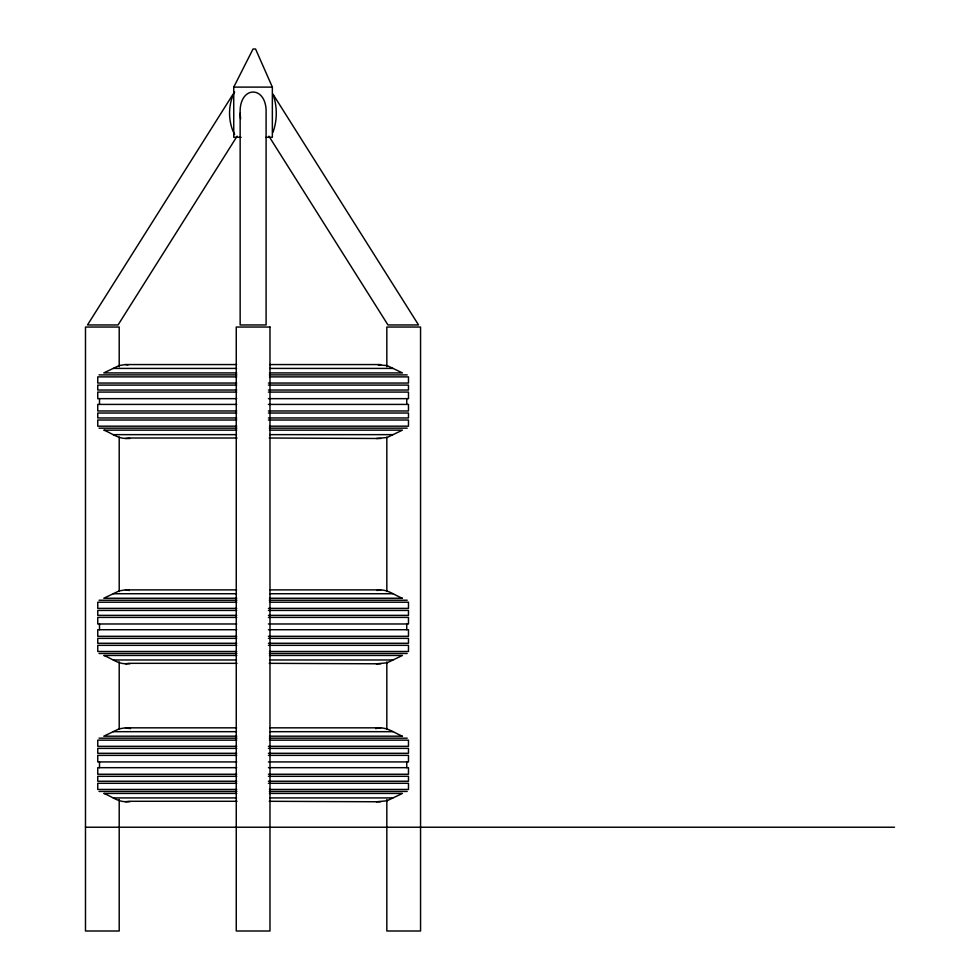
<?xml version="1.0" encoding="UTF-8"?>
<svg xmlns="http://www.w3.org/2000/svg" width="980" height="980" viewBox="0 0 980 980"><rect width="100%" height="100%" fill="white"/><g stroke="black" fill="none" stroke-linecap="round" stroke-linejoin="round"><path stroke-width="1.47" d="M240.149 113.227C238.973 85.003 267.258 85.003 266.095 113.227L266.095 324.956L240.149 324.956L240.149 113.227L240.59 118.923M234.649 91.936C227.875 104.493 227.875 121.949 234.649 134.505M272.954 132.3C277.389 120.234 277.389 106.22 272.954 94.141L418.546 324.956L387.982 324.956L268.912 136.183M241.092 137.286L233.742 137.286L233.742 87.11L253.048 49L255.56 49L272.354 87.11L272.354 137.286L265.984 137.286M233.081 94.141L87.49 324.956L118.053 324.956L237.123 136.183M236.768 372.915L103.794 372.915L119.217 365.54L125.501 364.56L236.596 364.56M269.463 430.147L402.437 430.147L387.014 437.521L376.381 438.501M236.768 598.241L103.794 598.241L119.217 590.866L125.501 589.887L236.596 589.887M236.768 736.188L103.794 736.188L119.217 728.814L125.501 727.834L236.596 727.834M269.463 655.461L402.437 655.461L387.014 662.835L376.381 663.815M269.463 793.42L402.437 793.42L387.014 800.795L376.381 801.775M378.219 364.952L387.014 365.54L402.437 372.915L269.463 372.915M236.768 430.147L103.794 430.147C111.855 433.099 119.523 440.081 128.65 438.011L237.013 438.011M376.957 590.475C386.291 588.061 394.217 595.154 402.437 598.241L269.463 598.241M236.768 655.461L103.794 655.461C111.855 658.413 119.523 665.408 128.65 663.325L237.013 663.325M375.708 728.618C385.459 725.641 393.887 732.795 402.437 736.188L269.463 736.188M236.768 793.42L103.794 793.42C111.855 796.36 119.523 803.355 128.65 801.285L237.013 801.285M233.742 87.11L272.354 87.11M269.635 364.56L380.73 364.56M113.362 368.419L236.535 368.419M269.696 368.419L392.87 368.419M99.041 374.899L236.866 374.899M269.365 374.899L407.19 374.899M236.731 376.884L97.755 376.884L97.755 383.045L236.731 383.045M269.5 376.884L408.476 376.884L408.476 383.045L268.41 383.045M236.731 385.103L97.755 385.103L97.755 390.028L236.731 390.028M268.41 385.103L408.476 385.103L408.476 390.028L268.41 390.028M236.731 392.086L97.755 392.086L97.755 398.652L236.731 398.652M268.41 392.086L408.476 392.086L408.476 398.652L268.41 398.652M236.731 404.409L97.755 404.409L97.755 410.975L236.731 410.975M268.41 404.409L408.476 404.409L408.476 410.975L268.41 410.975M236.731 413.033L97.755 413.033L97.755 417.958L236.731 417.958M268.41 413.033L408.476 413.033L408.476 417.958L268.41 417.958M236.731 420.016L97.755 420.016L97.755 426.178L236.731 426.178M268.41 420.016L408.476 420.016L408.476 426.178L269.5 426.178M99.041 428.162L236.866 428.162M269.365 428.162L407.19 428.162M113.362 434.642L236.535 434.642M269.696 434.642L392.87 434.642M269.231 438.011L380.73 438.501M125.501 438.501L129.85 438.501M269.635 589.887L380.73 589.887M113.362 593.733L236.535 593.733M269.696 593.733L392.87 593.733M99.041 600.226L236.866 600.226M269.365 600.226L407.19 600.226M236.731 602.21L97.755 602.21L97.755 608.372L236.731 608.372M269.5 602.21L408.476 602.21L408.476 608.372L268.41 608.372M236.731 610.418L97.755 610.418L97.755 615.354L236.731 615.354M268.41 610.418L408.476 610.418L408.476 615.354L268.41 615.354M236.731 617.4L97.755 617.4L97.755 623.978L236.731 623.978M268.41 617.4L408.476 617.4L408.476 623.978L268.41 623.978M236.731 629.723L97.755 629.723L97.755 636.302L236.731 636.302M268.41 629.723L408.476 629.723L408.476 636.302L268.41 636.302M236.731 638.348L97.755 638.348L97.755 643.284L236.731 643.284M268.41 638.348L408.476 638.348L408.476 643.284L268.41 643.284M236.731 645.33L97.755 645.33L97.755 651.492L236.731 651.492M268.41 645.33L408.476 645.33L408.476 651.492L269.5 651.492M99.041 653.476L236.866 653.476M269.365 653.476L407.19 653.476M113.362 659.969L236.535 659.969M269.696 659.969L392.87 659.969M269.231 663.325L380.73 663.815M125.501 663.815L129.85 663.815M269.635 727.834L380.73 727.834M113.362 731.68L236.535 731.68M269.696 731.68L392.87 731.68M99.041 738.173L236.866 738.173M269.365 738.173L407.19 738.173M236.731 740.157L97.755 740.157L97.755 746.319L236.731 746.319M269.5 740.157L408.476 740.157L408.476 746.319L268.41 746.319M236.731 748.377L97.755 748.377L97.755 753.302L236.731 753.302M268.41 748.377L408.476 748.377L408.476 753.302L268.41 753.302M236.731 755.36L97.755 755.36L97.755 761.926L236.731 761.926M268.41 755.36L408.476 755.36L408.476 761.926L268.41 761.926M236.731 767.683L97.755 767.683L97.755 774.249L236.731 774.249M268.41 767.683L408.476 767.683L408.476 774.249L268.41 774.249M236.731 776.307L97.755 776.307L97.755 781.232L236.731 781.232M268.41 776.307L408.476 776.307L408.476 781.232L268.41 781.232M236.731 783.289L97.755 783.289L97.755 789.451L236.731 789.451M268.41 783.289L408.476 783.289L408.476 789.451L269.5 789.451M99.041 791.436L236.866 791.436M269.365 791.436L407.19 791.436M113.362 797.916L236.535 797.916M269.696 797.916L392.87 797.916M269.231 801.285L380.73 801.775M125.501 801.775L129.85 801.775M85.481 827.23L894.52 827.23M125.501 364.56L128.013 364.952M125.501 589.887L129.274 590.475M125.501 727.834L130.524 728.618M406.749 398.652L406.749 404.409M406.749 623.978L406.749 629.723M406.749 761.926L406.749 767.683M386.83 366.79L386.83 327.038L420.555 327.038L420.555 931L386.83 931L386.83 799.509M386.83 437.129L386.83 591.553M386.83 661.892L386.83 729.169M119.205 366.79L119.205 327.038L85.481 327.038L85.481 931L119.205 931L119.205 799.509M119.205 437.129L119.205 591.553M119.205 661.892L119.205 729.169M99.495 398.652L99.495 404.409M99.495 623.978L99.495 629.723M99.495 761.926L99.495 767.683M269.978 327.038L236.254 327.038L236.254 931L269.978 931L269.978 327.038"/></g></svg>
